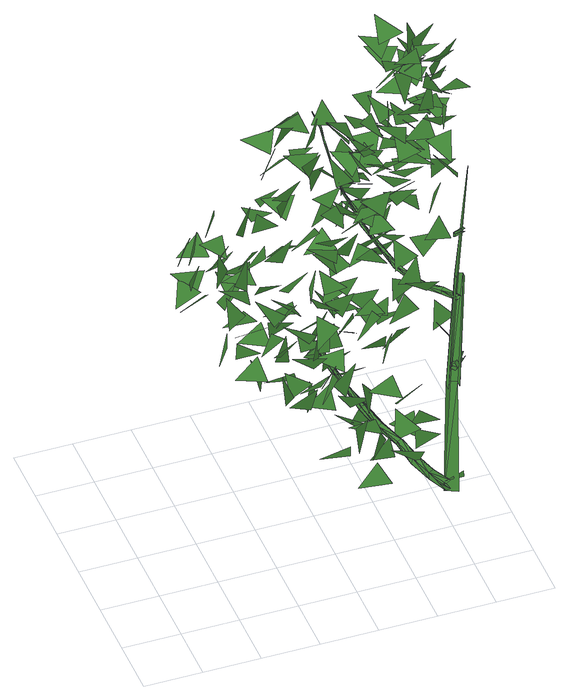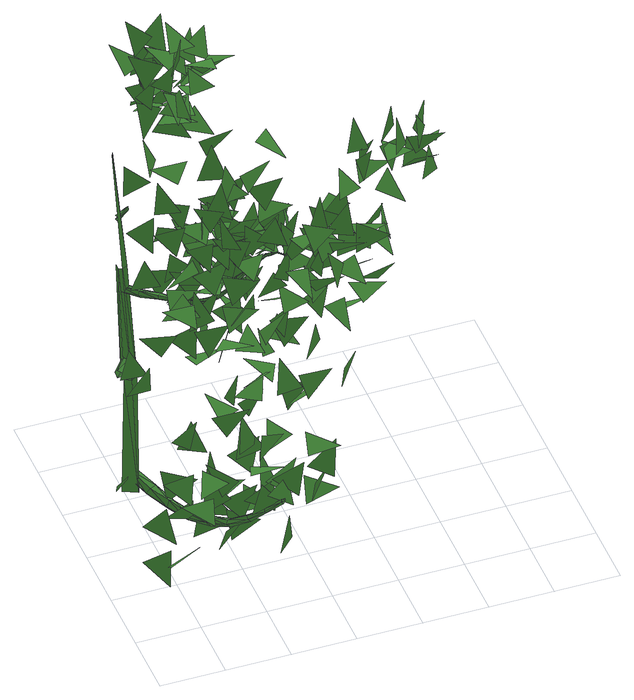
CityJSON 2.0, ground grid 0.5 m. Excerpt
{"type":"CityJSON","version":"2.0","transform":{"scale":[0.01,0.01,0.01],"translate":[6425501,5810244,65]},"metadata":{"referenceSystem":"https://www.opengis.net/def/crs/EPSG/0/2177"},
"CityObjects":{
"tree1":{"type":"SolitaryVegetationObject","attributes":{"crownarea":"86","modell_vol":"LIS","treeheight":"7.1"},"geometry":[{"type":"MultiSurface","lod":"2","boundaries":[[[0,1,2]],[[3,4,5]],[[6,7,8]],[[9,10,11]],[[12,13,14]],[[15,16,17]],[[18,19,20]],[[21,22,23]],[[24,25,26]],[[27,28,29]],[[30,31,32]],[[33,34,35]],[[36,37,38]],[[39,40,41]],[[42,43,44]],[[45,46,47]],[[48,49,50]],[[51,52,53]],[[54,55,56]],[[57,58,59]],[[60,61,62]],[[63,64,65]],[[66,67,68]],[[69,70,71]],[[72,73,74]],[[75,76,77]],[[78,79,80]],[[81,82,83]],[[84,85,86]],[[87,88,89]],[[90,91,92]],[[93,94,95]],[[96,97,98]],[[99,100,101]],[[102,103,104]],[[105,106,107]],[[108,109,110]],[[111,112,113]],[[114,115,116]],[[117,118,119]],[[120,121,122]],[[123,124,125]],[[126,127,128]],[[129,130,131]],[[132,133,134]],[[135,136,137]],[[138,139,140]],[[141,142,143]],[[144,145,146]],[[147,148,149]],[[150,151,152]],[[153,154,155]],[[156,157,158]],[[159,160,161]],[[162,163,164]],[[165,166,167]],[[168,169,170]],[[171,172,173]],[[174,175,176]],[[177,178,179]],[[180,181,182]],[[183,184,185]],[[186,187,188]],[[189,190,191]],[[192,193,194]],[[195,196,197]],[[198,199,200]],[[201,202,203]],[[204,205,206]],[[207,208,209]],[[210,211,212]],[[213,214,215]],[[216,217,218]],[[219,220,221]],[[222,223,224]],[[225,226,227]],[[228,229,230]],[[231,232,233]],[[234,235,236]],[[237,238,239]],[[240,241,242]],[[243,244,245]],[[246,247,248]],[[249,250,251]],[[252,253,254]],[[255,256,257]],[[258,259,260]],[[261,262,263]],[[264,265,266]],[[267,268,269]],[[270,271,272]],[[273,274,275]],[[276,277,278]],[[279,280,281]],[[282,283,284]],[[285,286,287]],[[288,289,290]],[[291,292,293]],[[294,295,296]],[[297,298,299]],[[300,301,302]],[[303,304,305]],[[306,307,308]],[[309,310,311]],[[312,313,314]],[[315,316,317]],[[318,319,320]],[[321,322,323]],[[324,325,326]],[[327,328,329]],[[330,331,332]],[[333,334,335]],[[336,337,338]],[[336,339,337]],[[336,338,340]],[[341,342,343]],[[339,344,337]],[[339,336,345]],[[344,346,337]],[[336,347,345]],[[344,336,340]],[[348,347,336]],[[345,349,339]],[[339,349,344]],[[344,340,350]],[[338,337,351]],[[346,344,350]],[[352,348,336]],[[352,336,344]],[[353,337,346]],[[354,355,356]],[[340,357,350]],[[340,338,357]],[[349,352,344]],[[337,353,351]],[[358,359,360]],[[361,345,347]],[[338,351,357]],[[362,347,348]],[[363,353,346]],[[364,365,366]],[[357,363,350]],[[346,350,363]],[[367,368,369]],[[362,361,347]],[[370,371,372]],[[345,361,349]],[[373,362,348]],[[374,357,351]],[[375,376,377]],[[378,351,353]],[[373,348,352]],[[379,380,381]],[[378,374,351]],[[382,383,384]],[[349,385,352]],[[357,386,363]],[[353,363,378]],[[374,386,357]],[[387,388,389]],[[361,390,349]],[[391,392,393]],[[385,373,352]],[[394,395,396]],[[397,398,399]],[[390,385,349]],[[400,401,395]],[[363,386,378]],[[402,361,362]],[[401,403,395]],[[404,405,406]],[[407,408,409]],[[410,374,378]],[[411,394,396]],[[412,413,414]],[[395,403,396]],[[415,362,373]],[[416,410,374]],[[415,402,362]],[[417,418,419]],[[420,378,386]],[[374,410,421,386]],[[422,423,424]],[[425,426,427]],[[402,428,361]],[[429,430,431]],[[432,433,434]],[[435,436,437]],[[428,438,361]],[[361,438,390]],[[439,415,373]],[[440,411,396]],[[439,373,385]],[[441,442,443]],[[400,444,401]],[[390,438,385]],[[445,396,403]],[[446,447,448]],[[444,411,440]],[[449,428,402]],[[438,439,385]],[[450,451,452]],[[445,453,396]],[[444,454,401]],[[455,402,415]],[[454,444,440]],[[455,449,402]],[[440,396,453]],[[449,456,428]],[[457,458,459]],[[438,428,456]],[[455,415,439]],[[438,460,439]],[[403,401,461]],[[462,463,464]],[[465,466,467]],[[445,403,461]],[[445,468,453]],[[440,469,454]],[[469,440,453]],[[470,471,472]],[[473,401,454]],[[474,455,439]],[[460,438,456]],[[473,461,401]],[[475,476,477]],[[478,479,480]],[[460,474,439]],[[481,482,483]],[[484,456,449]],[[468,485,453]],[[469,473,454]],[[484,486,456]],[[485,487,453]],[[488,460,456]],[[486,488,456]],[[449,455,489]],[[490,491,492]],[[469,453,487]],[[484,449,489]],[[493,486,484]],[[460,488,474]],[[494,455,474]],[[494,489,455]],[[495,496,497]],[[468,445,498]],[[499,500,501]],[[445,461,498]],[[502,503,504]],[[493,505,486]],[[488,494,474]],[[469,506,473]],[[507,508,509]],[[510,461,473]],[[511,487,485]],[[512,513,514]],[[485,468,498]],[[510,498,461]],[[484,489,515]],[[516,517,518]],[[493,484,515]],[[469,487,506]],[[511,519,487]],[[520,521,522]],[[488,486,523]],[[524,525,526]],[[527,515,489]],[[528,529,530]],[[531,532,533]],[[506,510,473]],[[486,505,523]],[[488,523,494]],[[527,489,494]],[[534,535,536]],[[537,505,493]],[[506,487,519]],[[523,527,494]],[[538,539,540]],[[537,541,505]],[[542,519,511]],[[511,485,543]],[[485,498,543]],[[544,545,546]],[[547,548,549]],[[493,515,550]],[[542,551,519]],[[506,519,552]],[[553,554,555]],[[556,557,558]],[[559,560,561]],[[506,552,510]],[[537,493,550]],[[562,543,498]],[[523,505,563]],[[523,563,527]],[[564,565,566]],[[562,498,510]],[[567,568,569]],[[505,541,563]],[[570,571,572]],[[515,527,573]],[[574,575,576]],[[577,541,537]],[[578,579,580]],[[552,562,510]],[[581,582,583]],[[563,573,527]],[[583,582,551]],[[583,551,542]],[[584,585,586]],[[587,588,589]],[[550,515,573]],[[590,591,592]],[[581,593,582]],[[594,595,596]],[[593,581,597]],[[511,543,598]],[[542,511,598]],[[552,519,599]],[[519,551,599]],[[599,551,582]],[[577,600,541]],[[537,550,577]],[[601,602,603]],[[604,582,593]],[[605,597,581]],[[563,541,600]],[[606,607,608]],[[583,542,609]],[[610,611,612]],[[598,543,562]],[[552,599,562]],[[581,583,613]],[[614,615,593]],[[613,605,581]],[[542,598,609]],[[563,616,573]],[[617,618,619]],[[583,609,613]],[[615,620,593]],[[599,582,604]],[[577,550,621]],[[622,598,562]],[[599,622,562]],[[623,616,563]],[[604,593,620]],[[563,600,623]],[[550,573,616]],[[624,625,626]],[[627,609,598]],[[621,550,616]],[[628,613,609]],[[577,629,600]],[[599,604,622]],[[630,631,632]],[[633,634,635]],[[636,637,638]],[[627,598,622]],[[604,620,627]],[[639,640,641]],[[604,627,622]],[[613,628,605]],[[642,643,644]],[[628,609,627]],[[645,646,647]],[[648,649,650]],[[620,628,627]],[[628,620,615]],[[629,651,600]],[[652,653,654]],[[655,621,616]],[[656,616,623]],[[657,658,659]],[[577,621,655]],[[660,661,662]],[[623,600,656]],[[663,664,665]],[[666,667,668]],[[669,664,670]],[[629,577,655]],[[671,672,673]],[[600,651,656]],[[674,655,616]],[[675,676,677]],[[678,679,680]],[[681,663,665]],[[682,683,684]],[[674,616,656]],[[685,670,664]],[[686,687,688]],[[689,690,691]],[[669,670,692]],[[693,669,692]],[[655,694,629]],[[663,685,664]],[[651,629,695]],[[696,656,651]],[[697,698,699]],[[694,695,629]],[[700,701,702]],[[703,696,651]],[[704,705,706]],[[707,708,709]],[[710,711,712]],[[703,651,695]],[[713,714,715]],[[674,716,655]],[[717,718,719]],[[720,721,709]],[[722,723,707]],[[716,694,655]],[[724,692,670]],[[725,726,727]],[[674,656,696]],[[728,729,730]],[[731,732,733]],[[734,735,736]],[[737,738,739]],[[740,741,721]],[[742,719,743]],[[715,742,744]],[[685,724,670]],[[692,724,745]],[[723,722,741]],[[744,713,715]],[[746,747,748]],[[708,749,709]],[[718,750,719]],[[717,714,713]],[[751,752,753]],[[754,755,756]],[[749,720,709]],[[716,674,696]],[[757,758,759]],[[723,708,707]],[[760,663,681]],[[761,762,763]],[[724,764,745]],[[765,766,767]],[[768,769,770]],[[742,743,744]],[[771,772,773]],[[719,750,743]],[[774,775,776]],[[720,740,721]],[[777,778,779]],[[780,781,782]],[[783,685,663]],[[784,785,786]],[[787,788,789]],[[790,791,792]],[[793,794,795]],[[796,797,798]],[[799,800,801]],[[802,803,804]],[[805,806,807]],[[808,809,810]],[[811,812,813]],[[814,815,816]],[[817,818,819]],[[820,821,822]],[[823,824,825]],[[826,827,828]],[[829,830,831]],[[832,833,834]],[[835,836,837]],[[838,839,840]],[[841,842,843]],[[844,845,846]],[[847,848,849]],[[850,851,852]],[[853,854,855]],[[856,857,858]],[[859,860,861]]]}]}
},
"vertices":[
[18,61,321],[28,83,332],[43,71,323],[28,57,348],[35,72,326],[44,78,344],[26,72,306],[52,79,311],[44,64,325],[41,76,318],[22,84,338],[49,79,338],[47,92,368],[36,80,346],[47,98,342],[41,102,346],[36,105,325],[53,123,335],[57,68,360],[52,59,334],[67,75,335],[61,101,331],[34,103,336],[56,114,347],[62,62,266],[59,72,240],[69,82,263],[53,77,338],[67,97,326],[74,91,346],[69,81,342],[53,102,345],[74,107,345],[65,101,378],[58,101,352],[71,117,358],[80,58,309],[60,75,316],[85,79,305],[88,90,270],[70,78,269],[72,91,292],[82,70,313],[69,63,328],[86,81,337],[69,61,253],[79,85,247],[93,69,246],[69,93,326],[62,111,307],[84,109,323],[77,76,333],[96,84,340],[85,66,356],[88,115,283],[72,94,277],[74,118,266],[72,70,223],[95,82,231],[98,66,217],[99,74,266],[78,86,253],[106,90,252],[100,56,282],[93,81,290],[115,70,278],[110,60,263],[94,69,242],[108,84,250],[83,98,350],[93,110,335],[101,115,360],[98,96,284],[118,90,293],[96,79,306],[101,101,289],[76,112,291],[101,121,292],[105,135,267],[88,126,255],[81,140,278],[78,115,240],[101,130,239],[105,110,243],[78,123,290],[104,124,282],[101,116,302],[103,85,329],[90,94,314],[111,109,321],[89,110,225],[113,122,230],[115,103,219],[105,125,190],[109,113,166],[118,132,167],[117,75,179],[131,95,167],[123,100,187],[110,83,225],[122,101,208],[134,96,225],[111,138,311],[132,134,316],[113,131,336],[133,65,247],[120,89,249],[145,81,240],[111,108,306],[128,113,295],[134,108,321],[145,79,270],[157,62,277],[135,68,292],[135,100,259],[119,103,237],[135,118,239],[124,89,284],[123,107,272],[146,105,286],[135,61,232],[145,76,220],[147,80,247],[160,69,253],[137,57,245],[143,74,266],[145,83,306],[137,72,283],[143,92,281],[157,89,206],[150,100,188],[130,96,207],[123,135,285],[150,138,287],[132,125,302],[145,71,194],[134,88,176],[158,87,188],[117,155,308],[118,181,302],[137,162,306],[130,101,152],[151,110,137],[156,108,158],[135,127,166],[134,109,154],[157,123,152],[176,78,277],[165,75,258],[149,72,280],[163,96,316],[173,85,331],[146,85,333],[162,78,191],[150,80,167],[165,97,181],[155,76,374],[149,101,365],[169,92,379],[161,78,313],[143,98,317],[169,98,308],[144,160,300],[155,167,317],[136,148,323],[152,81,280],[157,107,283],[173,86,278],[146,99,223],[154,111,207],[167,116,230],[133,150,330],[148,158,318],[157,151,342],[160,172,310],[150,165,292],[133,177,310],[177,69,116],[189,82,137],[174,69,143],[157,149,202],[137,163,214],[157,169,196],[145,187,345],[124,199,357],[151,196,362],[131,172,339],[153,187,337],[155,172,352],[150,190,347],[135,181,326],[146,199,321],[135,183,296],[139,206,284],[154,193,301],[146,180,358],[164,187,367],[149,171,384],[153,146,188],[174,151,190],[166,133,208],[148,198,144],[167,194,156],[143,187,169],[179,67,190],[182,60,164],[192,79,169],[159,165,122],[137,178,115],[164,184,112],[194,66,256],[176,69,235],[194,86,247],[206,76,377],[198,70,357],[179,72,377],[168,161,335],[179,165,352],[158,150,357],[171,145,288],[150,151,271],[174,164,277],[145,176,136],[162,190,120],[162,197,141],[190,144,316],[186,130,301],[167,130,320],[157,142,272],[177,155,284],[184,139,272],[169,107,159],[181,111,141],[193,121,164],[144,189,367],[166,204,364],[169,189,379],[164,181,177],[142,195,169],[169,201,172],[185,111,78],[165,127,67],[192,130,70],[170,169,330],[152,176,350],[179,170,350],[176,108,337],[179,133,328],[194,119,321],[182,79,326],[191,91,311],[209,83,330],[173,170,312],[187,179,326],[169,163,338],[178,111,313],[200,126,307],[194,108,326],[150,189,370],[174,203,368],[176,182,362],[186,72,175],[211,84,176],[212,64,168],[167,151,291],[192,161,295],[180,159,313],[179,143,163],[164,155,154],[188,168,156],[184,141,245],[167,149,264],[187,162,250],[171,145,354],[181,163,337],[191,144,336],[172,190,127],[188,179,138],[167,187,154],[174,120,286],[191,132,269],[199,133,289],[189,155,89],[164,155,100],[188,167,107],[173,143,213],[182,162,214],[197,143,225],[203,59,396],[198,85,389],[221,70,389],[163,184,332],[169,209,325],[182,190,339],[208,78,225],[199,74,200],[210,94,203],[166,167,142],[181,187,131],[189,168,127],[182,180,377],[169,171,356],[182,187,351],[186,122,237],[182,147,229],[203,143,234],[195,154,126],[209,143,138],[183,137,143],[216,98,50],[190,106,46],[206,105,69],[213,60,438],[196,80,445],[221,80,436],[187,150,140],[177,155,115],[193,168,121],[176,181,102],[172,175,76],[186,191,78],[182,135,341],[185,159,352],[200,145,334],[196,133,387],[177,143,404],[197,154,389],[204,114,364],[190,128,382],[201,134,357],[200,99,79],[216,113,84],[206,99,105],[184,142,294],[199,157,294],[196,144,318],[191,160,327],[189,167,340],[189,168,339],[191,159,328],[189,169,339],[189,108,285],[208,125,277],[214,105,276],[192,160,328],[195,152,316],[190,168,340],[194,152,316],[195,153,315],[196,152,316],[190,169,339],[188,179,349],[196,153,316],[189,178,350],[191,117,340],[209,125,330],[214,101,341],[189,179,348],[181,140,204],[191,165,201],[206,149,196],[201,145,305],[200,145,304],[189,179,349],[192,123,310],[207,137,317],[211,111,326],[212,153,354],[199,144,340],[186,161,357],[184,135,345],[204,145,330],[210,128,342],[201,147,303],[188,189,358],[195,152,130],[174,168,137],[201,170,138],[188,189,359],[204,96,389],[200,118,374],[219,108,370],[191,130,259],[204,145,268],[211,121,276],[203,147,304],[189,189,359],[208,138,83],[209,152,66],[189,157,83],[203,145,305],[187,181,110],[210,180,125],[184,170,129],[184,193,130],[184,194,129],[192,180,115],[202,157,87],[216,147,100],[189,149,109],[186,196,128],[194,184,113],[204,140,291],[191,182,113],[177,179,138],[177,192,121],[198,196,139],[233,83,240],[206,77,237],[221,84,258],[187,196,362],[187,194,131],[201,143,301],[219,132,303],[201,128,323],[206,142,291],[186,202,365],[206,118,306],[188,138,310],[215,136,306],[186,201,366],[186,202,366],[201,189,168],[193,170,173],[184,190,188],[181,190,363],[200,180,365],[189,187,389],[206,139,292],[213,113,91],[189,125,95],[215,135,88],[211,70,411],[216,95,420],[232,76,411],[202,119,387],[194,138,370],[215,139,373],[207,140,292],[207,141,291],[195,182,115],[201,123,377],[195,148,382],[215,136,367],[188,196,130],[200,169,98],[228,119,488],[216,111,472],[201,123,493],[211,133,280],[206,86,494],[212,111,484],[229,98,487],[201,167,100],[196,184,114],[213,135,279],[212,133,281],[187,162,224],[191,182,242],[207,171,223],[214,133,281],[202,172,97],[207,174,348],[202,160,364],[191,184,367],[213,88,313],[208,112,303],[229,106,300],[204,164,92],[204,169,101],[211,110,487],[199,130,499],[224,126,492],[204,171,99],[214,135,280],[193,162,161],[211,174,164],[204,157,185],[190,157,325],[211,160,318],[207,162,345],[201,149,172],[190,170,161],[211,167,154],[217,124,271],[209,155,84],[218,123,272],[210,154,88],[220,124,273],[218,125,269],[216,84,493],[218,102,473],[233,104,489],[223,113,262],[221,125,271],[200,133,357],[213,156,362],[221,132,355],[212,157,83],[238,110,464],[224,91,451],[219,103,475],[236,87,263],[216,84,270],[233,89,290],[224,113,264],[213,155,88],[207,124,56],[228,125,53],[222,121,78],[215,157,86],[218,138,75],[186,189,125],[208,192,121],[201,192,147],[225,115,261],[230,98,454],[206,108,455],[230,118,461],[218,137,79],[193,165,314],[213,164,296],[217,153,315],[226,114,265],[203,152,361],[219,148,347],[221,133,370],[227,116,263],[192,170,343],[207,192,339],[213,166,337],[226,107,477],[207,111,457],[230,123,465],[242,89,252],[248,77,269],[222,84,269],[231,102,257],[245,78,420],[218,76,426],[240,84,441],[232,102,259],[228,121,69],[221,140,73],[216,100,83],[238,98,67],[239,86,86],[200,174,296],[223,189,300],[203,180,316],[233,103,256],[228,120,73],[222,138,80],[233,80,500],[218,99,488],[239,106,493],[199,148,78],[221,159,66],[218,165,87],[208,129,288],[218,152,298],[230,130,286],[224,140,77],[234,103,260],[218,166,176],[229,165,196],[201,166,197],[204,152,186],[222,163,190],[224,137,195],[236,84,477],[215,98,485],[242,103,482],[235,104,258],[244,79,450],[228,70,460],[243,84,477],[240,90,254],[225,145,372],[216,148,398],[213,164,376],[240,79,63],[234,100,69],[233,100,64],[204,155,294],[210,175,278],[225,154,286],[245,66,382],[234,62,357],[245,81,359],[213,121,493],[218,145,504],[235,125,496],[240,80,69],[223,110,261],[244,115,267],[225,120,286],[247,59,65],[231,122,67],[232,121,74],[240,90,257],[223,88,488],[228,109,472],[245,103,485],[238,101,71],[252,62,63],[250,76,467],[231,68,485],[242,91,479],[238,101,63],[226,124,218],[245,118,237],[224,120,245],[245,81,61],[248,60,71],[252,62,72],[243,94,255],[232,67,497],[235,87,478],[254,79,487],[245,82,69],[242,92,253],[234,122,71],[243,92,257],[252,85,426],[261,74,442],[234,76,445],[240,102,66],[248,82,65],[251,81,252],[217,187,351],[230,169,367],[207,184,370],[218,119,333],[235,132,326],[241,115,346],[208,143,259],[227,153,243],[235,145,262],[227,116,419],[252,105,423],[238,101,439],[213,137,290],[223,143,271],[235,154,292],[251,57,409],[235,72,425],[257,74,428],[224,100,383],[237,117,379],[250,94,378],[251,81,256],[223,156,346],[204,169,360],[231,169,360],[253,83,251],[254,83,257],[249,63,464],[248,67,437],[253,84,449],[252,77,450],[228,90,452],[253,98,448],[260,74,275],[251,70,166],[251,64,166],[228,125,70],[250,125,76],[232,134,95],[249,69,56],[256,73,166],[235,116,513],[233,108,487],[245,125,489],[255,84,254],[224,173,305],[202,189,309],[226,193,297],[249,64,477],[241,88,468],[260,81,459],[260,70,275],[215,140,341],[233,159,333],[242,143,345],[264,76,275],[233,98,486],[242,118,485],[256,99,499],[221,167,269],[206,189,276],[233,184,275],[261,70,166],[260,64,56],[262,72,250],[260,70,252],[263,72,255],[230,165,370],[239,155,387],[223,174,394],[233,166,355],[217,171,369],[226,191,355],[260,70,255],[226,147,149],[250,151,162],[235,138,173],[255,70,186],[267,84,185],[255,70,182],[227,181,367],[228,179,394],[219,198,377],[268,72,320],[258,66,322],[257,68,321],[265,73,252],[258,67,324],[268,72,323],[257,68,325],[270,81,179],[258,67,181],[258,68,188],[270,81,186],[267,74,275],[231,121,465],[238,146,461],[252,124,464],[229,187,140],[237,174,162],[219,194,157],[222,144,362],[232,162,357],[249,142,362],[250,83,433],[238,104,444],[264,98,440],[228,124,110],[235,139,95],[254,133,115],[271,79,183],[260,66,184],[257,69,323],[266,74,321],[267,74,319],[261,64,166],[248,62,72],[267,72,69],[267,71,64],[266,83,181],[267,74,323],[226,146,314],[238,147,296],[251,137,317],[263,132,491],[245,124,472],[240,118,492],[219,177,127],[240,180,122],[235,165,145],[271,74,384],[242,113,447],[230,138,452],[257,129,450],[267,70,275],[226,162,284],[247,168,285],[238,152,306],[245,85,494],[262,96,489],[265,84,513],[248,79,467],[267,89,467],[270,64,477],[234,125,466],[248,148,462],[252,127,477],[252,122,370],[238,143,380],[244,145,360],[236,163,364],[232,150,387],[240,175,382],[272,76,384],[239,125,474],[240,151,468],[256,130,461],[243,103,481],[260,111,469],[267,96,491],[270,94,359],[265,81,375],[254,106,377],[271,90,184],[261,81,201],[257,108,199],[247,161,355],[233,178,371],[238,186,352],[249,113,284],[270,109,283],[260,110,308],[252,134,298],[233,152,306],[257,155,295],[248,143,66],[268,129,77],[251,131,90],[235,178,333],[256,170,333],[243,165,355],[223,183,356],[239,198,340],[249,180,346],[250,105,470],[256,114,452],[271,121,473],[248,112,450],[267,127,438],[267,113,461],[256,112,188],[276,118,193],[259,118,214],[237,142,356],[262,135,347],[262,143,367],[233,151,65],[255,146,49],[258,162,63],[247,168,174],[264,177,193],[240,163,194],[240,175,158],[225,189,153],[250,200,154],[255,150,34],[272,139,53],[252,143,61],[261,130,332],[279,124,351],[258,123,358],[266,147,383],[263,145,410],[251,161,392],[265,143,360],[247,158,374],[257,168,358],[248,144,262],[258,140,242],[275,140,264],[236,187,140],[242,206,132],[262,193,144],[249,159,313],[243,178,305],[270,174,306],[245,171,311],[250,191,306],[271,177,317],[247,174,356],[250,195,362],[270,185,345]
]}
